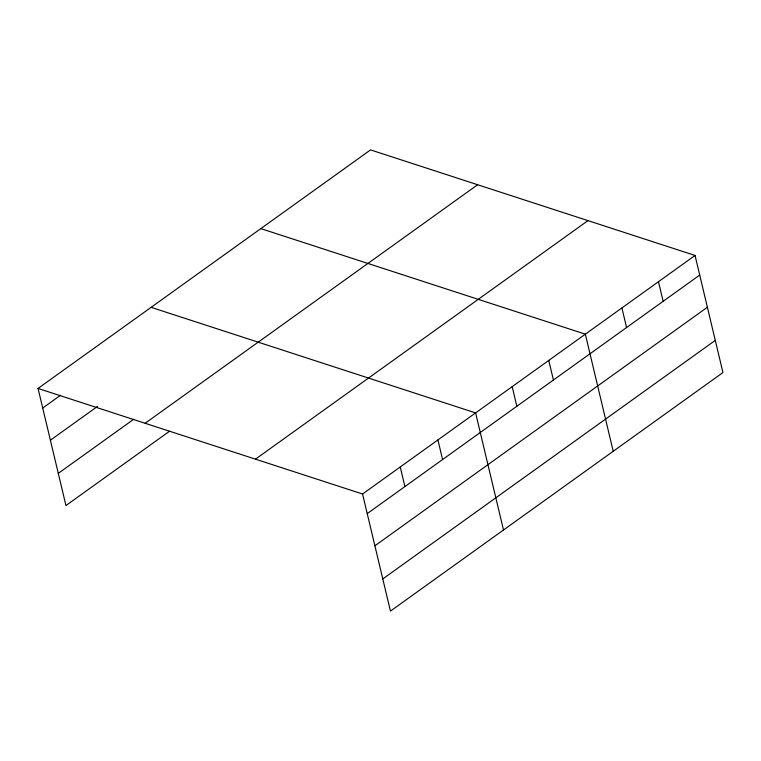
<?xml version="1.0" encoding="UTF-8"?>
<svg xmlns="http://www.w3.org/2000/svg" width="761" height="761" viewBox="0 0 761 761"><rect width="100%" height="100%" fill="white"/><g stroke="black" fill="none" stroke-linecap="round" stroke-linejoin="round"><path stroke-width="1.14" d="M38.05 388.443L370.55 149.898L695.05 255.458L722.95 372.557L390.45 611.102L362.559 494.003L38.05 388.443L65.95 505.542L169.579 431.192M42.721 408.048L60.623 395.206M50.388 440.219L97.494 406.431M58.283 473.371L133.651 419.301M145.132 423.278L477.632 184.733M255.468 459.168L587.968 220.623M362.559 494.003L695.05 255.458M367.23 513.608L699.72 275.063M374.888 545.78L707.388 307.244M382.783 578.931L715.283 340.386M260.823 228.614L585.333 334.174L613.223 451.283M151.097 307.33L475.606 412.9L503.506 529.998M658.474 281.703L663.145 301.308M621.899 307.939L626.579 327.544M548.757 360.419L553.428 380.024M512.182 386.655L516.852 406.269M437.917 439.934L442.588 459.539M400.238 466.969L404.909 486.574"/></g></svg>
